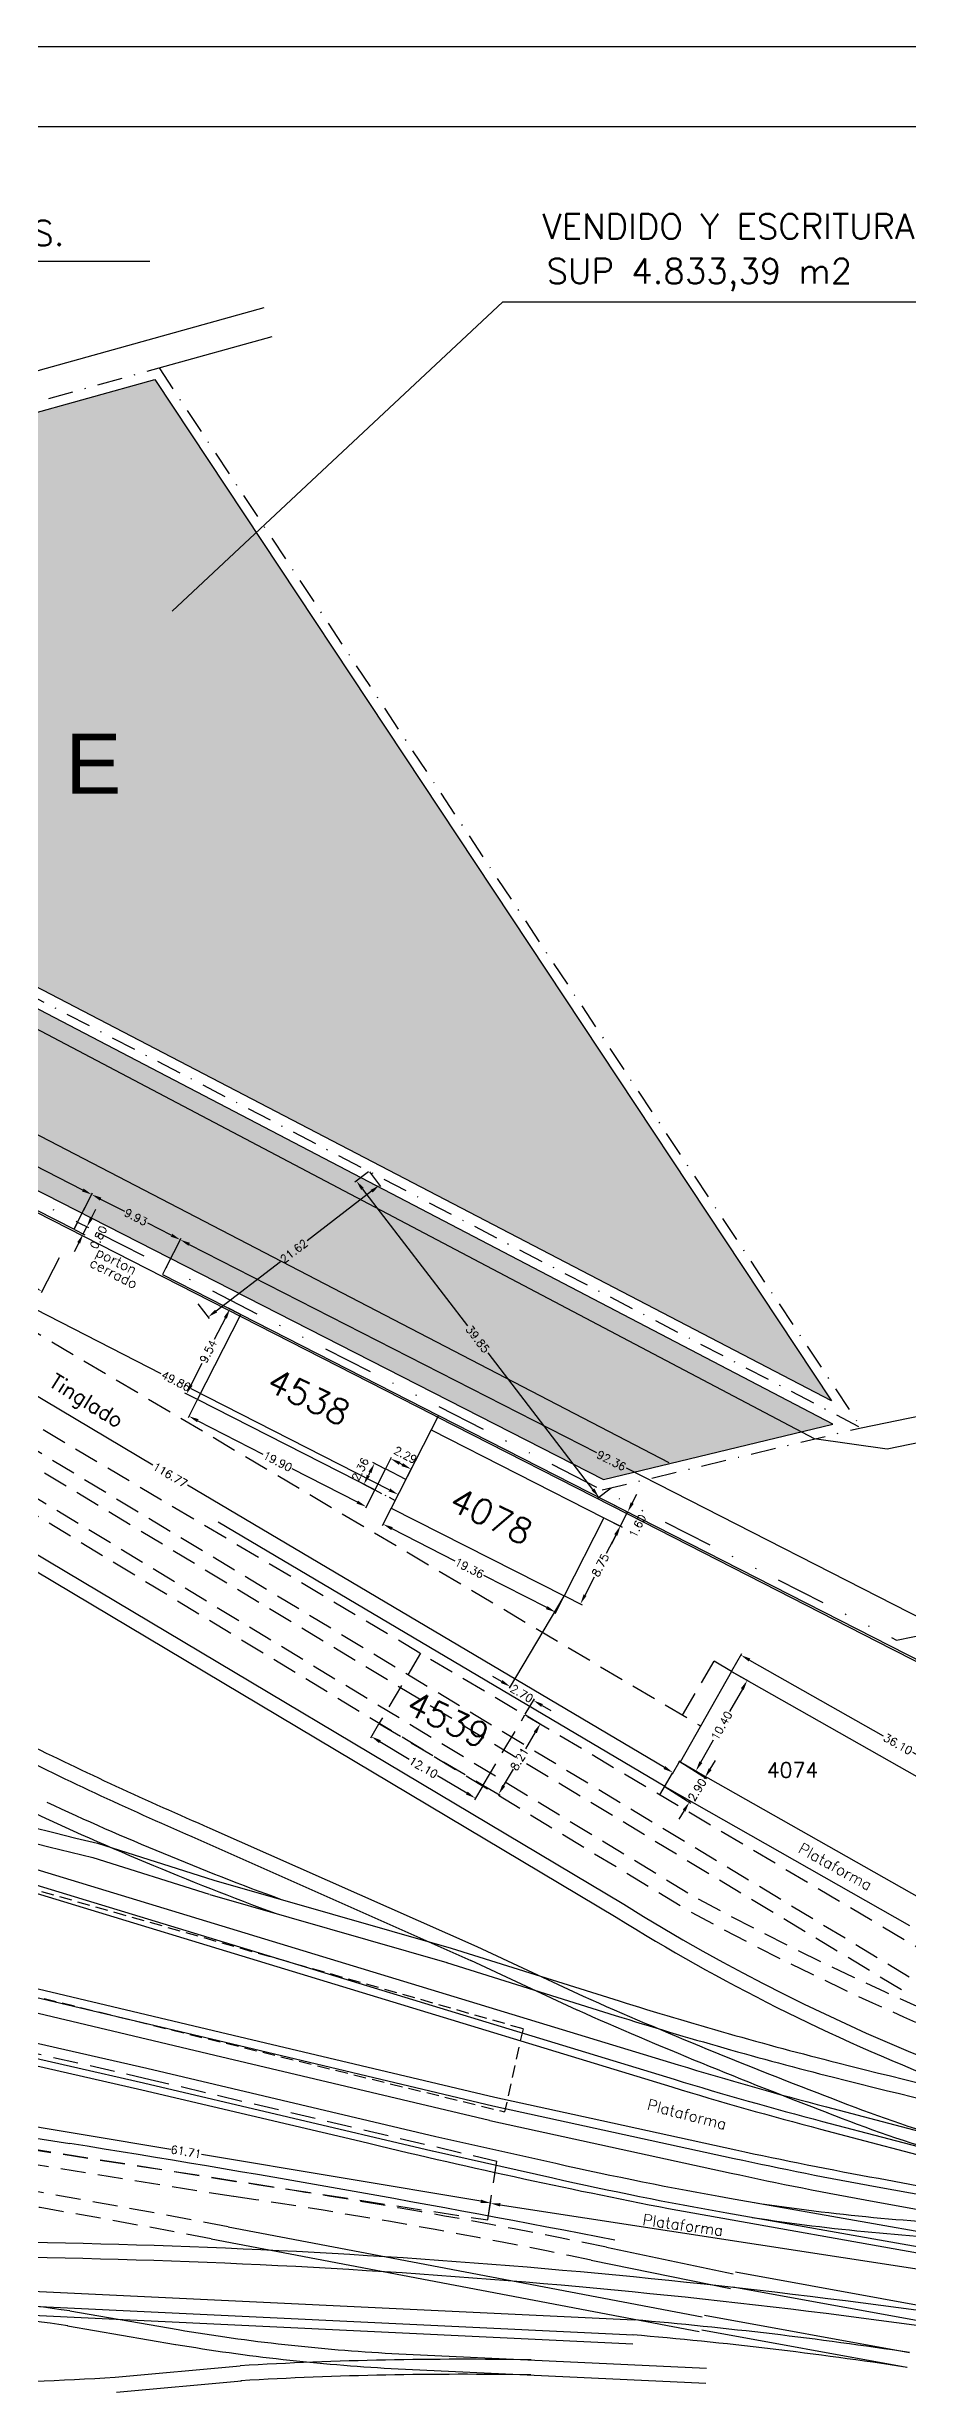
# Model space of a CAD drawing. Header units: metres. Extents: x -2640 to -492, y 2614 to 2999.
# Drawn here: x -1813.8 to -1727.9, y 2764.6 to 2998.5 of the extents above; entities that cross this region are included whole.
import ezdxf

# ---------------------------------------------------------------- set-up
doc = ezdxf.new("R2010")
doc.units = ezdxf.units.M
doc.header["$LTSCALE"] = 10
doc.header["$MEASUREMENT"] = 0
for name, pattern in [('DASHDOT2', [0.5, 0.25, -0.125, 0, -0.125]), ('DIVIDE', [1.25, 0.5, -0.25, 0, -0.25, 0, -0.25]), ('HIDDEN', [0.375, 0.25, -0.125])]:
    doc.linetypes.add(name, pattern=pattern)
doc.layers.get('DEFPOINTS').update_dxf_attribs({"linetype": 'CONTINUOUS'})
for name, color, linetype in [('CALLES', 2, 'CONTINUOUS'), ('COTAS', 2, 'CONTINUOUS'), ('EDIFICIOS', 4, 'CONTINUOUS'), ('LIMITE', 2, 'DASHDOT2'), ('LINE_02', 2, 'CONTINUOUS'), ('LINEA_02', 2, 'CONTINUOUS'), ('PERMUTA', 130, 'CONTINUOUS'), ('PROYEC', 2, 'HIDDEN'), ('RECUADRO', 9, 'CONTINUOUS'), ('RECUADRO2', 2, 'CONTINUOUS'), ('TEXT-02', 2, 'CONTINUOUS'), ('TEXT-03', 3, 'CONTINUOUS'), ('Titulo (Solo límites)', 102, 'DIVIDE'), ('TMR', 220, 'CONTINUOUS'), ('VENDIDO', 130, 'CONTINUOUS'), ('VIAS', 1, 'CONTINUOUS')]:
    doc.layers.add(name, color=color, linetype=linetype)
doc.styles.add('ROMANS', font='romans.shx')
doc.styles.add('SANSSERIF', font='sas_____.pfb', dxfattribs={"width": 1.5, "height": 2.5})
doc.dimstyles.new('CHICAS', dxfattribs={"dimtxt": 0.8, "dimasz": 1, "dimexe": 0.18, "dimexo": 0.0625, "dimgap": 0.09, "dimtad": 0, "dimzin": 0, "dimdsep": 46, "dimtxsty": 'ROMANS', "dimcen": 0.09, "dimclrd": 1, "dimclre": 1, "dimclrt": 7, "dimadec": 0, "dimazin": 0, "dimtfac": 1, "dimtmove": 2, "dimatfit": 3, "dimfxl": 0, "dimtolj": 1, "dimtzin": 0, "dimarcsym": 0})
pattern_1 = [(0, (-2264.68, 1649.6632), (0.625, 1.25), [0, -1.25])]

# ---------------------------------------------------------------- blocks, each defined once
blk = doc.blocks.new('*D135')
at = {"layer": 'COTAS', "color": 1, "lineweight": -2}
for p, q in [((-1781.61, 2886.07), (-1780.48, 2884.6)), ((-1781.38, 2884.14), (-1787.81, 2879.18)), ((-1796.92, 2872.17), (-1790.49, 2877.12)), ((-1798.74, 2872.88), (-1797.61, 2871.41))]:
    blk.add_line(p, q, dxfattribs=at)
at = {"layer": 'COTAS', "color": 1}
for points in [[(-1781.48, 2884.27), (-1781.28, 2884), (-1780.59, 2884.75)], [(-1797.03, 2872.3), (-1796.82, 2872.03), (-1797.72, 2871.56)]]:
    blk.add_solid(points, dxfattribs=at)
at = {"layer": 'DEFPOINTS', "color": 0}
for p in [(-1781.65, 2886.12), (-1780.59, 2884.75), (-1798.78, 2872.93)]:
    blk.add_point(p, dxfattribs=at)
at = {"layer": 'COTAS', "color": 7, "insert": (-1789.15, 2878.15), "char_height": 0.8, "attachment_point": 5, "rotation": 37.5937, "style": 'ROMANS'}
blk.add_mtext('\\A1;21.62', dxfattribs=at)
blk = doc.blocks.new('*D136')
at = {"layer": 'COTAS', "color": 1, "lineweight": -2}
for p, q in [((-1781.7, 2886.08), (-1783.05, 2885.05)), ((-1782.3, 2884.36), (-1771.81, 2870.69)), ((-1759.27, 2854.33), (-1769.75, 2868)), ((-1757.45, 2854.46), (-1758.8, 2853.42))]:
    blk.add_line(p, q, dxfattribs=at)
at = {"layer": 'COTAS', "color": 1}
for points in [[(-1782.16, 2884.47), (-1782.43, 2884.26), (-1782.9, 2885.16)], [(-1759.13, 2854.43), (-1759.4, 2854.23), (-1758.66, 2853.53)]]:
    blk.add_solid(points, dxfattribs=at)
at = {"layer": 'DEFPOINTS', "color": 0}
for p in [(-1782.9, 2885.16), (-1781.65, 2886.12), (-1757.4, 2854.5)]:
    blk.add_point(p, dxfattribs=at)
at = {"layer": 'COTAS', "color": 7, "insert": (-1770.78, 2869.35), "char_height": 0.8, "attachment_point": 5, "rotation": 307.4784, "style": 'ROMANS'}
blk.add_mtext('\\A1;39.85', dxfattribs=at)
blk = doc.blocks.new('*D401')
at = {"layer": 'COTAS', "color": 1, "lineweight": -2}
for p, q in [((-1745.37, 2836.1), (-1743.69, 2835.15)), ((-1744.34, 2834.36), (-1745.61, 2832.13)), ((-1748.48, 2827.06), (-1747.22, 2829.29)), ((-1750.5, 2827.05), (-1748.82, 2826.1))]:
    blk.add_line(p, q, dxfattribs=at)
at = {"layer": 'COTAS', "color": 1}
for points in [[(-1744.49, 2834.45), (-1744.2, 2834.28), (-1743.85, 2835.23)], [(-1748.63, 2827.14), (-1748.34, 2826.98), (-1748.98, 2826.19)]]:
    blk.add_solid(points, dxfattribs=at)
at = {"layer": 'DEFPOINTS', "color": 0}
for p in [(-1745.42, 2836.13), (-1750.55, 2827.08), (-1748.98, 2826.19)]:
    blk.add_point(p, dxfattribs=at)
at = {"layer": 'COTAS', "color": 7, "insert": (-1746.41, 2830.71), "char_height": 0.8, "attachment_point": 5, "rotation": 60.4456, "style": 'ROMANS'}
blk.add_mtext('\\A1;10.40', dxfattribs=at)
blk = doc.blocks.new('*D402')
at = {"layer": 'COTAS', "color": 1, "lineweight": -2}
for p, q in [((-1745.39, 2836.18), (-1744.4, 2837.92)), ((-1743.62, 2837.27), (-1730.26, 2829.7)), ((-1713.96, 2820.45), (-1727.32, 2828.03)), ((-1713.99, 2818.37), (-1713, 2820.12))]:
    blk.add_line(p, q, dxfattribs=at)
at = {"layer": 'COTAS', "color": 1}
for points in [[(-1743.54, 2837.42), (-1743.7, 2837.13), (-1744.49, 2837.77)], [(-1713.88, 2820.6), (-1714.04, 2820.31), (-1713.09, 2819.96)]]:
    blk.add_solid(points, dxfattribs=at)
at = {"layer": 'DEFPOINTS', "color": 0}
for p in [(-1745.42, 2836.13), (-1744.49, 2837.77), (-1714.02, 2818.32)]:
    blk.add_point(p, dxfattribs=at)
at = {"layer": 'COTAS', "color": 7, "insert": (-1728.79, 2828.86), "char_height": 0.8, "attachment_point": 5, "rotation": 330.4456, "style": 'ROMANS'}
blk.add_mtext('\\A1;36.10', dxfattribs=at)
blk = doc.blocks.new('*D403')
at = {"layer": 'COTAS', "color": 1, "lineweight": -2}
for p, q in [((-1750.5, 2827.05), (-1747.93, 2825.43)), ((-1747.55, 2826.37), (-1747.01, 2827.22)), ((-1752.04, 2824.59), (-1749.47, 2822.97)), ((-1748.08, 2825.53), (-1748.16, 2825.4)), ((-1750.16, 2822.22), (-1750.69, 2821.38)), ((-1749.63, 2823.07), (-1749.55, 2823.19))]:
    blk.add_line(p, q, dxfattribs=at)
at = {"layer": 'COTAS', "color": 1}
for points in [[(-1747.69, 2826.46), (-1747.41, 2826.28), (-1748.08, 2825.53)], [(-1750.3, 2822.31), (-1750.02, 2822.13), (-1749.63, 2823.07)]]:
    blk.add_solid(points, dxfattribs=at)
at = {"layer": 'DEFPOINTS', "color": 0}
for p in [(-1750.55, 2827.08), (-1752.1, 2824.62), (-1749.63, 2823.07)]:
    blk.add_point(p, dxfattribs=at)
at = {"layer": 'COTAS', "color": 7, "insert": (-1748.85, 2824.3), "char_height": 0.8, "attachment_point": 5, "rotation": 57.8125, "style": 'ROMANS'}
blk.add_mtext('\\A1;2.90', dxfattribs=at)
blk = doc.blocks.new('*D406')
at = {"layer": 'COTAS', "color": 1, "lineweight": -2}
for p, q in [((-1851.04, 2886.7), (-1851.83, 2885.37)), ((-1850.88, 2885.01), (-1803.24, 2856.8)), ((-1752.13, 2826.53), (-1799.77, 2854.74)), ((-1750.57, 2827.19), (-1751.36, 2825.86))]:
    blk.add_line(p, q, dxfattribs=at)
at = {"layer": 'COTAS', "color": 1}
for points in [[(-1850.8, 2885.16), (-1850.97, 2884.87), (-1851.74, 2885.52)], [(-1752.05, 2826.67), (-1752.22, 2826.38), (-1751.27, 2826.02)]]:
    blk.add_solid(points, dxfattribs=at)
at = {"layer": 'DEFPOINTS', "color": 0}
for p in [(-1851.01, 2886.76), (-1750.54, 2827.25), (-1751.27, 2826.02)]:
    blk.add_point(p, dxfattribs=at)
at = {"layer": 'COTAS', "color": 7, "insert": (-1801.51, 2855.77), "char_height": 0.8, "attachment_point": 5, "rotation": 329.3617, "style": 'ROMANS'}
blk.add_mtext('\\A1;116.77', dxfattribs=at)
blk = doc.blocks.new('*D411')
at = {"layer": 'COTAS', "color": 1, "lineweight": -2}
for p, q in [((-1801.86, 2876.64), (-1800.42, 2879.45)), ((-1799.61, 2878.83), (-1758.91, 2858.01)), ((-1719.17, 2837.68), (-1755.9, 2856.47)), ((-1719.63, 2834.57), (-1718.2, 2837.38))]:
    blk.add_line(p, q, dxfattribs=at)
at = {"layer": 'COTAS', "color": 1}
for points in [[(-1799.54, 2878.98), (-1799.69, 2878.69), (-1800.5, 2879.29)], [(-1719.09, 2837.83), (-1719.25, 2837.53), (-1718.28, 2837.22)]]:
    blk.add_solid(points, dxfattribs=at)
at = {"layer": 'DEFPOINTS', "color": 0}
for p in [(-1800.5, 2879.29), (-1801.89, 2876.59), (-1719.66, 2834.52)]:
    blk.add_point(p, dxfattribs=at)
at = {"layer": 'COTAS', "color": 7, "insert": (-1757.42, 2857.21), "char_height": 0.8, "attachment_point": 5, "rotation": 332.9039, "style": 'ROMANS'}
blk.add_mtext('\\A1;92.36', dxfattribs=at)
blk = doc.blocks.new('*D412')
at = {"layer": 'COTAS', "color": 1, "lineweight": -2}
for p, q in [((-1757.39, 2852.89), (-1755.64, 2852)), ((-1756.52, 2850.65), (-1755.8, 2852.08)), ((-1755.34, 2852.97), (-1754.89, 2853.86)), ((-1758.12, 2851.47), (-1756.36, 2850.57)), ((-1756.98, 2849.76), (-1757.43, 2848.87))]:
    blk.add_line(p, q, dxfattribs=at)
at = {"layer": 'COTAS', "color": 1}
for points in [[(-1755.49, 2853.04), (-1755.19, 2852.89), (-1755.8, 2852.08)], [(-1757.13, 2849.84), (-1756.83, 2849.69), (-1756.52, 2850.65)]]:
    blk.add_solid(points, dxfattribs=at)
at = {"layer": 'DEFPOINTS', "color": 0}
for p in [(-1757.45, 2852.92), (-1755.8, 2852.08), (-1758.18, 2851.5)]:
    blk.add_point(p, dxfattribs=at)
at = {"layer": 'COTAS', "color": 7, "insert": (-1754.81, 2850.68), "char_height": 0.8, "attachment_point": 5, "rotation": 62.9427, "style": 'ROMANS'}
blk.add_mtext('\\A1;1.60', dxfattribs=at)
blk = doc.blocks.new('*D413')
at = {"layer": 'COTAS', "color": 1, "lineweight": -2}
for p, q in [((-1823.77, 2875.25), (-1823.05, 2876.66)), ((-1822.24, 2876.05), (-1802.43, 2865.93)), ((-1779.62, 2854.28), (-1799.42, 2864.4)), ((-1779.37, 2852.57), (-1778.64, 2853.98))]:
    blk.add_line(p, q, dxfattribs=at)
at = {"layer": 'COTAS', "color": 1}
for points in [[(-1822.16, 2876.2), (-1822.31, 2875.9), (-1823.13, 2876.5)], [(-1779.54, 2854.43), (-1779.69, 2854.13), (-1778.73, 2853.82)]]:
    blk.add_solid(points, dxfattribs=at)
at = {"layer": 'DEFPOINTS', "color": 0}
for p in [(-1823.8, 2875.19), (-1779.4, 2852.51), (-1778.73, 2853.82)]:
    blk.add_point(p, dxfattribs=at)
at = {"layer": 'COTAS', "color": 7, "insert": (-1800.93, 2865.16), "char_height": 0.8, "attachment_point": 5, "rotation": 332.9427, "style": 'ROMANS'}
blk.add_mtext('\\A1;49.86', dxfattribs=at)
blk = doc.blocks.new('*D414')
at = {"layer": 'COTAS', "color": 1, "lineweight": -2}
for p, q in [((-1758.12, 2851.47), (-1756.38, 2850.58)), ((-1756.99, 2849.77), (-1757.93, 2847.93)), ((-1760.06, 2843.76), (-1759.12, 2845.6)), ((-1762.1, 2843.68), (-1760.36, 2842.79))]:
    blk.add_line(p, q, dxfattribs=at)
at = {"layer": 'COTAS', "color": 1}
for points in [[(-1757.14, 2849.85), (-1756.85, 2849.69), (-1756.54, 2850.66)], [(-1760.21, 2843.83), (-1759.92, 2843.68), (-1760.52, 2842.87)]]:
    blk.add_solid(points, dxfattribs=at)
at = {"layer": 'DEFPOINTS', "color": 0}
for p in [(-1758.18, 2851.5), (-1756.54, 2850.66), (-1762.16, 2843.7)]:
    blk.add_point(p, dxfattribs=at)
at = {"layer": 'COTAS', "color": 7, "insert": (-1758.53, 2846.76), "char_height": 0.8, "attachment_point": 5, "rotation": 62.9427, "style": 'ROMANS'}
blk.add_mtext('\\A1;8.75', dxfattribs=at)
blk = doc.blocks.new('*D415')
at = {"layer": 'COTAS', "color": 1, "lineweight": -2}
for p, q in [((-1779.43, 2852.45), (-1780.32, 2850.7)), ((-1779.35, 2850.41), (-1773.07, 2847.2)), ((-1763.89, 2842.51), (-1770.16, 2845.72)), ((-1762.18, 2843.65), (-1763.08, 2841.89))]:
    blk.add_line(p, q, dxfattribs=at)
at = {"layer": 'COTAS', "color": 1}
for points in [[(-1779.27, 2850.56), (-1779.42, 2850.26), (-1780.24, 2850.86)], [(-1763.81, 2842.66), (-1763.96, 2842.36), (-1763, 2842.06)]]:
    blk.add_solid(points, dxfattribs=at)
at = {"layer": 'DEFPOINTS', "color": 0}
for p in [(-1779.4, 2852.51), (-1762.16, 2843.7), (-1763, 2842.06)]:
    blk.add_point(p, dxfattribs=at)
at = {"layer": 'COTAS', "color": 7, "insert": (-1771.62, 2846.46), "char_height": 0.8, "attachment_point": 5, "rotation": 332.9427, "style": 'ROMANS'}
blk.add_mtext('\\A1;19.36', dxfattribs=at)
blk = doc.blocks.new('*D416')
at = {"layer": 'COTAS', "color": 1, "lineweight": -2}
for p, q in [((-1811.07, 2880.31), (-1810.04, 2879.78)), ((-1810.7, 2881.02), (-1809.68, 2880.5)), ((-1810.2, 2879.87), (-1809.84, 2880.58)), ((-1809.38, 2881.47), (-1808.93, 2882.36)), ((-1810.65, 2878.98), (-1811.11, 2878.08))]:
    blk.add_line(p, q, dxfattribs=at)
at = {"layer": 'COTAS', "color": 1}
for points in [[(-1809.53, 2881.54), (-1809.23, 2881.39), (-1809.84, 2880.58)], [(-1810.8, 2879.05), (-1810.51, 2878.9), (-1810.2, 2879.87)]]:
    blk.add_solid(points, dxfattribs=at)
at = {"layer": 'DEFPOINTS', "color": 0}
for p in [(-1811.12, 2880.34), (-1810.76, 2881.05), (-1809.84, 2880.58)]:
    blk.add_point(p, dxfattribs=at)
at = {"layer": 'COTAS', "color": 7, "insert": (-1808.67, 2879.53), "char_height": 0.8, "attachment_point": 5, "rotation": 62.9427, "style": 'ROMANS'}
blk.add_mtext('\\A1;0.80', dxfattribs=at)
blk = doc.blocks.new('*D417')
at = {"layer": 'COTAS', "color": 1, "lineweight": -2}
for p, q in [((-1810.73, 2881.1), (-1809.27, 2883.97)), ((-1808.46, 2883.35), (-1806.09, 2882.15)), ((-1801.4, 2879.75), (-1803.76, 2880.95)), ((-1801.89, 2876.59), (-1800.42, 2879.45))]:
    blk.add_line(p, q, dxfattribs=at)
at = {"layer": 'COTAS', "color": 1}
for points in [[(-1808.38, 2883.5), (-1808.53, 2883.2), (-1809.35, 2883.81)], [(-1801.32, 2879.89), (-1801.47, 2879.6), (-1800.5, 2879.29)]]:
    blk.add_solid(points, dxfattribs=at)
at = {"layer": 'DEFPOINTS', "color": 0}
for p in [(-1810.76, 2881.05), (-1800.5, 2879.29), (-1801.91, 2876.53)]:
    blk.add_point(p, dxfattribs=at)
at = {"layer": 'COTAS', "color": 7, "insert": (-1804.93, 2881.55), "char_height": 0.8, "attachment_point": 5, "rotation": 332.9427, "style": 'ROMANS'}
blk.add_mtext('\\A1;9.93', dxfattribs=at)
blk = doc.blocks.new('*D418')
at = {"layer": 'COTAS', "color": 1, "lineweight": -2}
for p, q in [((-1820.52, 2881.61), (-1822.34, 2878.12)), ((-1821.37, 2877.82), (-1819.45, 2876.82)), ((-1815.21, 2874.6), (-1817.13, 2875.61)), ((-1812.59, 2877.47), (-1814.41, 2873.98))]:
    blk.add_line(p, q, dxfattribs=at)
at = {"layer": 'COTAS', "color": 1}
for points in [[(-1821.3, 2877.97), (-1821.45, 2877.67), (-1822.26, 2878.28)], [(-1815.14, 2874.75), (-1815.29, 2874.45), (-1814.33, 2874.14)]]:
    blk.add_solid(points, dxfattribs=at)
at = {"layer": 'DEFPOINTS', "color": 0}
for p in [(-1820.49, 2881.66), (-1812.56, 2877.52), (-1814.33, 2874.14)]:
    blk.add_point(p, dxfattribs=at)
at = {"layer": 'COTAS', "color": 7, "insert": (-1818.29, 2876.21), "char_height": 0.8, "attachment_point": 5, "rotation": 332.4189, "style": 'ROMANS'}
blk.add_mtext('\\A1;8.95', dxfattribs=at)
blk = doc.blocks.new('*D421')
at = {"layer": 'COTAS', "color": 1, "lineweight": -2}
for p, q in [((-1891.44, 2921.43), (-1889.61, 2925.01)), ((-1888.8, 2924.39), (-1851.03, 2905.1)), ((-1810.24, 2884.26), (-1848.02, 2903.56)), ((-1811.09, 2880.39), (-1809.27, 2883.97))]:
    blk.add_line(p, q, dxfattribs=at)
at = {"layer": 'COTAS', "color": 1}
for points in [[(-1888.73, 2924.54), (-1888.88, 2924.24), (-1889.69, 2924.85)], [(-1810.16, 2884.41), (-1810.31, 2884.11), (-1809.35, 2883.81)]]:
    blk.add_solid(points, dxfattribs=at)
at = {"layer": 'DEFPOINTS', "color": 0}
for p in [(-1891.47, 2921.38), (-1809.35, 2883.81), (-1811.12, 2880.34)]:
    blk.add_point(p, dxfattribs=at)
at = {"layer": 'COTAS', "color": 7, "insert": (-1849.52, 2904.33), "char_height": 0.8, "attachment_point": 5, "rotation": 332.9427, "style": 'ROMANS'}
blk.add_mtext('\\A1;90.22', dxfattribs=at)
blk = doc.blocks.new('*D524')
at = {"layer": 'COTAS', "color": 1, "lineweight": -2}
for p, q in [((-1780.68, 2830.87), (-1781.51, 2829.47)), ((-1780.56, 2829.12), (-1777.62, 2827.37)), ((-1771.87, 2823.97), (-1774.81, 2825.71)), ((-1770.27, 2824.7), (-1771.1, 2823.3))]:
    blk.add_line(p, q, dxfattribs=at)
at = {"layer": 'COTAS', "color": 1}
for points in [[(-1780.47, 2829.26), (-1780.64, 2828.97), (-1781.42, 2829.63)], [(-1771.78, 2824.11), (-1771.95, 2823.83), (-1771.01, 2823.46)]]:
    blk.add_solid(points, dxfattribs=at)
at = {"layer": 'DEFPOINTS', "color": 0}
for p in [(-1780.65, 2830.92), (-1770.24, 2824.76), (-1771.01, 2823.46)]:
    blk.add_point(p, dxfattribs=at)
at = {"layer": 'COTAS', "color": 7, "insert": (-1776.21, 2826.54), "char_height": 0.8, "attachment_point": 5, "rotation": 329.3617, "style": 'ROMANS'}
blk.add_mtext('\\A1;12.10', dxfattribs=at)
blk = doc.blocks.new('*D525')
at = {"layer": 'COTAS', "color": 1, "lineweight": -2}
for p, q in [((-1766, 2831.79), (-1764.36, 2830.81)), ((-1765.03, 2830.05), (-1766, 2828.4)), ((-1768.19, 2824.71), (-1767.22, 2826.35)), ((-1770.19, 2824.73), (-1768.54, 2823.75))]:
    blk.add_line(p, q, dxfattribs=at)
at = {"layer": 'COTAS', "color": 1}
for points in [[(-1765.17, 2830.13), (-1764.88, 2829.96), (-1764.52, 2830.91)], [(-1768.33, 2824.79), (-1768.05, 2824.62), (-1768.7, 2823.85)]]:
    blk.add_solid(points, dxfattribs=at)
at = {"layer": 'DEFPOINTS', "color": 0}
for p in [(-1766.06, 2831.82), (-1764.52, 2830.91), (-1770.24, 2824.76)]:
    blk.add_point(p, dxfattribs=at)
at = {"layer": 'COTAS', "color": 7, "insert": (-1766.61, 2827.38), "char_height": 0.8, "attachment_point": 5, "rotation": 59.3617, "style": 'ROMANS'}
blk.add_mtext('\\A1;8.21', dxfattribs=at)
blk = doc.blocks.new('*D526')
at = {"layer": 'COTAS', "color": 1, "lineweight": -2}
for p, q in [((-1762.19, 2843.65), (-1767.63, 2834.46)), ((-1768.4, 2835.13), (-1769.26, 2835.64)), ((-1767.54, 2834.62), (-1767.5, 2834.6)), ((-1766.04, 2831.85), (-1765.12, 2833.4)), ((-1765.21, 2833.24), (-1765.25, 2833.26)), ((-1764.35, 2832.73), (-1763.49, 2832.22))]:
    blk.add_line(p, q, dxfattribs=at)
at = {"layer": 'COTAS', "color": 1}
for points in [[(-1768.31, 2835.27), (-1768.48, 2834.98), (-1767.54, 2834.62)], [(-1764.27, 2832.87), (-1764.44, 2832.59), (-1765.21, 2833.24)]]:
    blk.add_solid(points, dxfattribs=at)
at = {"layer": 'DEFPOINTS', "color": 0}
for p in [(-1762.16, 2843.7), (-1766.07, 2831.8), (-1765.21, 2833.24)]:
    blk.add_point(p, dxfattribs=at)
at = {"layer": 'COTAS', "color": 7, "insert": (-1766.38, 2833.93), "char_height": 0.8, "attachment_point": 5, "rotation": 329.3617, "style": 'ROMANS'}
blk.add_mtext('\\A1;2.70', dxfattribs=at)
blk = doc.blocks.new('*D527')
at = {"layer": 'COTAS', "color": 1, "lineweight": -2}
for p, q in [((-1795.99, 2871.49), (-1797.1, 2869.31)), ((-1794.51, 2871.85), (-1795.7, 2872.46)), ((-1799.42, 2864.77), (-1798.31, 2866.95)), ((-1798.85, 2863.35), (-1800.04, 2863.96))]:
    blk.add_line(p, q, dxfattribs=at)
at = {"layer": 'COTAS', "color": 1}
for points in [[(-1796.14, 2871.56), (-1795.84, 2871.41), (-1795.54, 2872.38)], [(-1799.57, 2864.85), (-1799.27, 2864.69), (-1799.88, 2863.88)]]:
    blk.add_solid(points, dxfattribs=at)
at = {"layer": 'DEFPOINTS', "color": 0}
for p in [(-1794.45, 2871.82), (-1799.88, 2863.88), (-1798.79, 2863.33)]:
    blk.add_point(p, dxfattribs=at)
at = {"layer": 'COTAS', "color": 7, "insert": (-1797.71, 2868.13), "char_height": 0.8, "attachment_point": 5, "rotation": 62.9427, "style": 'ROMANS'}
blk.add_mtext('\\A1;9.54', dxfattribs=at)
blk = doc.blocks.new('*D528')
at = {"layer": 'COTAS', "color": 1, "lineweight": -2}
for p, q in [((-1798.82, 2863.27), (-1799.73, 2861.49)), ((-1798.75, 2861.2), (-1792.24, 2857.87)), ((-1782.81, 2853.06), (-1789.33, 2856.38)), ((-1781.1, 2854.22), (-1782, 2852.44))]:
    blk.add_line(p, q, dxfattribs=at)
at = {"layer": 'COTAS', "color": 1}
for points in [[(-1798.68, 2861.35), (-1798.83, 2861.05), (-1799.64, 2861.65)], [(-1782.74, 2853.2), (-1782.89, 2852.91), (-1781.92, 2852.6)]]:
    blk.add_solid(points, dxfattribs=at)
at = {"layer": 'DEFPOINTS', "color": 0}
for p in [(-1798.79, 2863.33), (-1781.92, 2852.6), (-1781.07, 2854.27)]:
    blk.add_point(p, dxfattribs=at)
at = {"layer": 'COTAS', "color": 7, "insert": (-1790.78, 2857.13), "char_height": 0.8, "attachment_point": 5, "rotation": 332.9427, "style": 'ROMANS'}
blk.add_mtext('\\A1;19.90', dxfattribs=at)
blk = doc.blocks.new('*D529')
at = {"layer": 'COTAS', "color": 1, "lineweight": -2}
for p, q in [((-1780.05, 2856.4), (-1781.25, 2857.02)), ((-1781.12, 2854.3), (-1782.32, 2854.92)), ((-1781.55, 2856.04), (-1781.71, 2855.72))]:
    blk.add_line(p, q, dxfattribs=at)
at = {"layer": 'COTAS', "color": 1}
for points in [[(-1781.69, 2856.12), (-1781.4, 2855.97), (-1781.09, 2856.93)], [(-1781.86, 2855.8), (-1781.56, 2855.65), (-1782.16, 2854.83)]]:
    blk.add_solid(points, dxfattribs=at)
at = {"layer": 'DEFPOINTS', "color": 0}
for p in [(-1782.16, 2854.83), (-1779.99, 2856.37), (-1781.07, 2854.27)]:
    blk.add_point(p, dxfattribs=at)
at = {"layer": 'COTAS', "color": 7, "insert": (-1782.52, 2856.34), "char_height": 0.8, "attachment_point": 5, "rotation": 62.9427, "style": 'ROMANS'}
blk.add_mtext('\\A1;2.36', dxfattribs=at)
blk = doc.blocks.new('*D530')
at = {"layer": 'COTAS', "color": 1, "lineweight": -2}
for p, q in [((-1779.97, 2856.43), (-1779.39, 2857.56)), ((-1778.58, 2856.94), (-1778.32, 2856.81)), ((-1777.93, 2855.39), (-1777.35, 2856.52))]:
    blk.add_line(p, q, dxfattribs=at)
at = {"layer": 'COTAS', "color": 1}
for points in [[(-1778.51, 2857.09), (-1778.66, 2856.79), (-1779.47, 2857.4)], [(-1778.25, 2856.96), (-1778.4, 2856.66), (-1777.43, 2856.36)]]:
    blk.add_solid(points, dxfattribs=at)
at = {"layer": 'DEFPOINTS', "color": 0}
for p in [(-1779.99, 2856.37), (-1777.95, 2855.33), (-1777.43, 2856.36)]:
    blk.add_point(p, dxfattribs=at)
at = {"layer": 'COTAS', "color": 7, "insert": (-1778, 2857.77), "char_height": 0.8, "attachment_point": 5, "rotation": 332.9427, "style": 'ROMANS'}
blk.add_mtext('\\A1;2.29', dxfattribs=at)
blk = doc.blocks.new('*D564')
at = {"layer": 'COTAS', "color": 1, "lineweight": -2}
for p, q in [((-1769.7, 2781.76), (-1769.49, 2783.15)), ((-1768.53, 2782.82), (-1725.81, 2776.26)), ((-1672.96, 2768.15), (-1722.51, 2775.75)), ((-1672.16, 2766.79), (-1671.94, 2768.18))]:
    blk.add_line(p, q, dxfattribs=at)
at = {"layer": 'COTAS', "color": 1}
for points in [[(-1768.5, 2782.98), (-1768.56, 2782.65), (-1769.52, 2782.97)], [(-1672.93, 2768.32), (-1672.98, 2767.99), (-1671.97, 2768)]]:
    blk.add_solid(points, dxfattribs=at)
at = {"layer": 'DEFPOINTS', "color": 0}
for p in [(-1769.71, 2781.7), (-1671.97, 2768), (-1672.17, 2766.73)]:
    blk.add_point(p, dxfattribs=at)
at = {"layer": 'COTAS', "color": 7, "insert": (-1724.16, 2776.01), "char_height": 0.8, "attachment_point": 5, "rotation": 351.2757, "style": 'ROMANS'}
blk.add_mtext('\\A1;98.69', dxfattribs=at)
blk = doc.blocks.new('*D565')
at = {"layer": 'COTAS', "color": 1, "lineweight": -2}
for p, q in [((-1830.56, 2791.99), (-1830.32, 2793.41)), ((-1829.37, 2793.07), (-1801.46, 2788.38)), ((-1770.48, 2783.17), (-1798.39, 2787.86)), ((-1769.7, 2781.76), (-1769.46, 2783.18))]:
    blk.add_line(p, q, dxfattribs=at)
at = {"layer": 'COTAS', "color": 1}
for points in [[(-1829.34, 2793.23), (-1829.4, 2792.9), (-1830.35, 2793.23)], [(-1770.45, 2783.33), (-1770.51, 2783), (-1769.49, 2783)]]:
    blk.add_solid(points, dxfattribs=at)
at = {"layer": 'DEFPOINTS', "color": 0}
for p in [(-1830.57, 2791.93), (-1769.49, 2783), (-1769.71, 2781.7)]:
    blk.add_point(p, dxfattribs=at)
at = {"layer": 'COTAS', "color": 7, "insert": (-1799.92, 2788.12), "char_height": 0.8, "attachment_point": 5, "rotation": 350.4554, "style": 'ROMANS'}
blk.add_mtext('\\A1;61.71', dxfattribs=at)

msp = doc.modelspace()

# ---------------------------------------------------------------- hatches: boundary and pattern name
at = {"layer": 'PERMUTA'}
h = msp.add_hatch(dxfattribs=at)
h.set_pattern_fill('DOTS', color=256, scale=20, style=0)
h.set_pattern_definition(pattern_1)
h.paths.add_polyline_path([(-1758.208, 2855.331), (-1735.299, 2860.849), (-1884.875, 2939.007), (-1884.23, 2943.195), (-1887.414, 2942.308), (-1862.069, 2908.381)])
at = {"layer": 'VENDIDO'}
h = msp.add_hatch(dxfattribs=at)
h.set_pattern_fill('DOTS', color=256, scale=20, style=0)
h.set_pattern_definition(pattern_1)
h.paths.add_polyline_path([(-1883.404, 2940.266), (-1882.979, 2943.024), (-1866.608, 2947.584), (-1848.085, 2922.367), (-1824.565, 2939.646), (-1836.547, 2955.955), (-1803.061, 2965.281), (-1735.44, 2863.177)])

# ---------------------------------------------------------------- linework, layer by layer
at = {"layer": 'CALLES'}
for p, q in [((-1892.695, 2944.47), (-1792.129, 2972.478)), ((-1802.628, 2966.44), (-1791.324, 2969.588)), ((-1892.094, 2941.082), (-1737.156, 2859.412)), ((-1879.747, 2915.39), (-1811.121, 2880.337)), ((-1802.278, 2875.82), (-1794.45, 2871.821)), ((-1732.468, 2860.502), (-1672.298, 2872.841)), ((-1729.873, 2858.38), (-1669.05, 2870.999)), ((-1774.689, 2861.727), (-1720.027, 2833.807)), ((-1737.156, 2859.412), (-1729.873, 2858.38))]:
    msp.add_line(p, q, dxfattribs=at)
at = {"layer": 'COTAS'}
for p, q in [((-1810.757, 2881.049), (-1811.121, 2880.337)), ((-1801.914, 2876.532), (-1802.278, 2875.82)), ((-1730.724, 2785.464), (-1710.745, 2781.647))]:
    msp.add_line(p, q, dxfattribs=at)
msp.add_arc((-2058.826, 1236.028), 1572.477, 78.936668, 80.951574, dxfattribs=at)
at = {"layer": 'EDIFICIOS', "color": 4}
for p, q in [((-1775.417, 2860.303), (-1779.425, 2852.455)), ((-1758.175, 2851.496), (-1762.156, 2843.704))]:
    msp.add_line(p, q, dxfattribs=at)
at = {"layer": 'EDIFICIOS'}
for p, q in [((-1775.417, 2860.303), (-1758.175, 2851.496)), ((-1779.425, 2852.455), (-1762.156, 2843.704)), ((-1745.421, 2836.127), (-1750.55, 2827.08)), ((-1745.421, 2836.127), (-1714.018, 2818.321)), ((-1750.55, 2827.08), (-1719.147, 2809.274))]:
    msp.add_line(p, q, dxfattribs=at)
at = {"layer": 'EDIFICIOS', "color": 2}
for q in [(-1796.73, 2851.059), (-1727.624, 2810.746)]:
    msp.add_line((-1752.097, 2824.623), q, dxfattribs=at)
at = {"layer": 'EDIFICIOS'}
msp.add_lwpolyline([(-1777.955, 2855.333), (-1779.994, 2856.375), (-1781.068, 2854.273), (-1798.79, 2863.325), (-1794.45, 2871.821), (-1774.689, 2861.727), (-1775.417, 2860.303)], dxfattribs=at)
at = {"layer": 'LIMITE'}
for p, q in [((-1838.21, 2956.53), (-1802.628, 2966.44)), ((-1802.628, 2966.44), (-1732.468, 2860.502)), ((-1884.194, 2939.549), (-1732.468, 2860.502)), ((-1758.334, 2854.272), (-1732.468, 2860.502))]:
    msp.add_line(p, q, dxfattribs=at)
at = {"layer": 'LIMITE', "ltscale": 0.3}
msp.add_line((-1781.068, 2854.273), (-1779.028, 2853.232), dxfattribs=at)
at = {"layer": 'LINE_02', "color": 1}
msp.add_line((-1907.29, 2937.855), (-1751.668, 2857.034), dxfattribs=at)
at = {"layer": 'LINEA_02'}
for p, q in [((-1831.18, 2818.914), (-1751.391, 2794.597)), ((-1824.342, 2806.68), (-1796.495, 2800.08)), ((-1831.708, 2800.529), (-1804.34, 2794.321)), ((-1796.494, 2800.08), (-1769.063, 2793.573)), ((-1854.341, 2795.669), (-1811.524, 2788.937)), ((-1804.34, 2794.321), (-1782.495, 2789.162)), ((-1769.063, 2793.573), (-1759.446, 2791.471)), ((-1759.446, 2791.471), (-1744.986, 2788.31)), ((-1736.546, 2790.383), (-1723.091, 2786.843)), ((-1751.724, 2782.45), (-1675.458, 2768.863))]:
    msp.add_line(p, q, dxfattribs=at)
for centre, radius, start, end in [((-1634.546, 3177.987), 400.8, 253.05036, 255.25652), ((-1620.961, 3455.867), 685.995, 256.380397, 259.011093), ((-1659.76, 3178.235), 399.13, 257.67068, 259.75851)]:
    msp.add_arc(centre, radius, start, end, dxfattribs=at)
at = {"layer": 'PERMUTA'}
msp.add_lwpolyline([(-1758.208, 2855.331), (-1735.299, 2860.849), (-1884.875, 2939.007), (-1884.23, 2943.195), (-1887.414, 2942.308), (-1862.069, 2908.381)], close=True, dxfattribs=at)
at = {"layer": 'PROYEC'}
for p, q in [((-1852.071, 2892.032), (-1748.504, 2830.689)), ((-1856.147, 2885.148), (-1720.524, 2804.819)), ((-1750.327, 2831.769), (-1747.141, 2837.146)), ((-1745.421, 2836.127), (-1747.141, 2837.146)), ((-1752.581, 2823.806), (-1750.619, 2827.119)), ((-1831.463, 2801.704), (-1804.069, 2795.49)), ((-1804.069, 2795.49), (-1768.866, 2787.176)), ((-1827.037, 2790.161), (-1769.775, 2781.298)), ((-1769.775, 2781.298), (-1768.866, 2787.176))]:
    msp.add_line(p, q, dxfattribs=at)
at = {"layer": 'PROYEC', "ltscale": 0.5}
for p, q in [((-1766.254, 2800.412), (-1831.075, 2818.879)), ((-1857.807, 2814.2), (-1768.103, 2792.112)), ((-1766.254, 2800.412), (-1768.103, 2792.112))]:
    msp.add_line(p, q, dxfattribs=at)
at = {"layer": 'PROYEC'}
msp.add_lwpolyline([(-1776.482, 2837.962), (-1780.65, 2830.924), (-1770.239, 2824.758), (-1766.071, 2831.796)], dxfattribs=at)
at = {"layer": 'RECUADRO'}
msp.add_line((-753.099, 2990.544), (-2615.495, 2990.544), dxfattribs=at)
at = {"layer": 'RECUADRO2'}
for q in [(-2640.495, 2998.544), (-2632.002, 2998.544), (-2632.002, 2998.544)]:
    msp.add_line((-745.099, 2998.544), q, dxfattribs=at)
at = {"layer": 'TEXT-03'}
for p, q in [((-1865.745, 2977.102), (-1803.549, 2977.102)), ((-1801.319, 2942.14), (-1768.273, 2973.057)), ((-1768.273, 2973.057), (-1716.388, 2973.057))]:
    msp.add_line(p, q, dxfattribs=at)
at = {"layer": 'Titulo (Solo límites)'}
for p, q in [((-1899.086, 2926.166), (-1728.946, 2839.261)), ((-1728.946, 2839.261), (-1717.215, 2841.613))]:
    msp.add_line(p, q, dxfattribs=at)
at = {"layer": 'TMR'}
msp.add_lwpolyline([(-1710.095, 2828.578), (-1729.399, 2838.37), (-1740.798, 2844.192), (-1755.71, 2851.809), (-1774.795, 2861.557), (-1775.241, 2861.785), (-1879.838, 2915.212), (-1880.283, 2915.439), (-1899.541, 2925.276), (-1900.463, 2925.747), (-1908.717, 2929.963), (-1917.772, 2930.816), (-1922.335, 2929.551), (-1928.918, 2927.725), (-1950.277, 2921.802), (-2032.041, 2899.127), (-2034.392, 2898.475), (-2040.423, 2896.802), (-2078.183, 2886.33), (-2090.521, 2882.909), (-2100.931, 2880.022), (-2100.931, 2852.615), (-2110.61, 2852.615), (-2130.61, 2852.603)], dxfattribs=at)
at = {"layer": 'VENDIDO'}
msp.add_lwpolyline([(-1883.404, 2940.266), (-1882.979, 2943.024), (-1866.608, 2947.584), (-1848.085, 2922.367), (-1824.565, 2939.646), (-1836.547, 2955.955), (-1803.061, 2965.281), (-1735.44, 2863.177)], close=True, dxfattribs=at)
at = {"layer": 'VIAS', "color": 20, "linetype": 'HIDDEN'}
for p, q in [((-1862.22, 2885.04), (-1727.809, 2803.954)), ((-1861.445, 2886.324), (-1727.034, 2805.238)), ((-1836.055, 2864.586), (-1749.54, 2812.119)), ((-1835.278, 2865.868), (-1748.762, 2813.402)), ((-1827.243, 2788.827), (-1795.191, 2783.662)), ((-1827.014, 2790.309), (-1794.967, 2785.145))]:
    msp.add_line(p, q, dxfattribs=at)
at = {"layer": 'VIAS'}
for p, q in [((-1839.529, 2862.56), (-1756.168, 2812.856)), ((-1840.297, 2861.271), (-1756.936, 2811.567)), ((-1853.609, 2826.586), (-1751.158, 2795.362)), ((-1853.172, 2828.021), (-1750.748, 2796.806)), ((-1797.549, 2820.481), (-1770.856, 2808.623)), ((-1809.224, 2817.535), (-1797.603, 2813.852)), ((-1808.77, 2818.965), (-1797.15, 2815.282)), ((-1798.158, 2819.111), (-1771.465, 2807.252)), ((-1797.15, 2815.282), (-1773.451, 2808.475)), ((-1797.564, 2813.84), (-1773.865, 2807.033)), ((-1773.451, 2808.475), (-1756.638, 2803.192)), ((-1770.856, 2808.623), (-1760.244, 2803.672)), ((-1824.523, 2805.829), (-1796.695, 2799.233)), ((-1773.9, 2807.043), (-1757.047, 2801.749)), ((-1771.49, 2807.263), (-1760.878, 2802.312)), ((-1824.835, 2804.361), (-1797.041, 2797.774)), ((-1831.563, 2801.224), (-1804.173, 2795.011)), ((-1831.257, 2802.693), (-1803.842, 2796.474)), ((-1796.695, 2799.233), (-1769.256, 2792.724)), ((-1803.842, 2796.474), (-1774.977, 2789.657)), ((-1797.041, 2797.774), (-1769.603, 2791.265)), ((-1804.186, 2795.014), (-1775.322, 2788.197)), ((-1769.577, 2791.259), (-1745.465, 2785.989)), ((-1769.256, 2792.724), (-1745.172, 2787.46)), ((-1736.342, 2791.157), (-1723.066, 2787.663)), ((-1735.933, 2792.6), (-1722.685, 2789.114)), ((-1774.977, 2789.657), (-1762.976, 2786.966)), ((-1775.306, 2788.194), (-1763.272, 2785.495)), ((-1730.879, 2784.608), (-1712.32, 2781.255)), ((-1745.905, 2782.003), (-1677.135, 2769.884)), ((-1745.609, 2783.474), (-1677.135, 2771.374)), ((-1731.172, 2783.137), (-1712.586, 2779.779)), ((-1795.731, 2780.619), (-1748.366, 2771.616)), ((-1797.414, 2779.418), (-1748.646, 2770.142)), ((-1759.456, 2777.292), (-1745.508, 2774.451)), ((-1757.918, 2778.592), (-1745.251, 2775.929)), ((-1857.682, 2776.198), (-1755.156, 2771.311)), ((-1745.035, 2776.099), (-1711.14, 2769.918)), ((-1857.753, 2774.7), (-1755.227, 2769.812)), ((-1745.304, 2774.624), (-1711.409, 2768.442)), ((-1822.572, 2772.142), (-1755.269, 2768.933)), ((-1811.785, 2770.725), (-1800.967, 2768.863)), ((-1811.531, 2772.204), (-1800.712, 2770.341)), ((-1748.403, 2770.306), (-1727.915, 2766.57)), ((-1748.134, 2771.781), (-1727.646, 2768.046)), ((-1779.36, 2767.959), (-1747.923, 2766.491)), ((-1807.022, 2765.584), (-1794.53, 2766.728)), ((-1779.43, 2766.461), (-1747.993, 2764.993)), ((-1806.885, 2764.09), (-1794.393, 2765.234))]:
    msp.add_line(p, q, dxfattribs=at)
for centre, radius, start, end in [((-1749.19, 3076.034), 265.379, 241.26772, 256.92552), ((-1747.956, 3079.991), 268.017, 241.54489, 256.88509), ((-1642.391, 3180.363), 391.904, 243.67386, 246.67728), ((-1642.391, 3180.363), 393.404, 243.58718, 246.67728), ((-1687.351, 3094.833), 301.261, 244.55922, 249.89089), ((-1687.351, 3094.833), 299.761, 245.04186, 249.89089), ((-1652.428, 2978.81), 195.711, 237.99002, 259.40571), ((-1652.428, 2978.81), 197.211, 237.99002, 259.40571), ((-1562.243, 3250.566), 488.793, 246.10377, 249.26116), ((-1636.748, 3184.803), 400, 252.55887, 255.80925), ((-1562.243, 3250.566), 490.293, 246.10377, 249.26116), ((-1637.157, 3183.359), 400, 252.55887, 255.80532), ((-1634.136, 3179.43), 400, 253.05036, 255.25652), ((-1485.089, 3784.56), 1018.636, 255.809251, 260.691748), ((-1634.546, 3177.987), 400, 253.05036, 255.25652), ((-1485.089, 3784.56), 1020.136, 255.805316, 260.691748), ((-1687.451, 2912.741), 130.045, 248.13245, 259.58083), ((-1687.451, 2912.741), 128.545, 248.13245, 259.58083), ((-1675.452, 3177.273), 400, 257.36083, 259.89842), ((-1659.76, 3178.235), 400, 257.67068, 259.75851), ((-1675.748, 3175.802), 400, 257.36083, 259.89842), ((-1660.053, 3176.764), 400, 257.67068, 259.75851), ((-1710.32, 2999.609), 219.048, 261.38758, 267.65132), ((-1710.32, 2999.609), 220.548, 261.38256, 267.65132), ((-1827.21, 2043.391), 734.24, 80.923116, 89.783574), ((-1827.21, 2043.391), 735.74, 80.923116, 89.783574), ((-1873.809, 2340.361), 436.31, 81.79366, 85.53836), ((-1873.809, 2340.361), 434.81, 81.79366, 85.53836), ((-1768.892, 2958.662), 190.99, 260.40945, 266.85816), ((-1791.11, 2350.839), 422.006, 81.35063, 85.11262), ((-1768.892, 2958.662), 192.49, 260.40945, 266.85816), ((-1791.11, 2350.839), 420.506, 81.35063, 85.11262), ((-1833.132, 3196.913), 432.119, 269.16482, 273.46412), ((-1772.299, 2382.743), 384.627, 88.98012, 93.31341), ((-1772.299, 2382.743), 383.127, 88.98012, 93.31341)]:
    msp.add_arc(centre, radius, start, end, dxfattribs=at)
at = {"layer": 'VIAS', "color": 20, "linetype": 'HIDDEN'}
for centre, radius, start, end in [((-1600.75, 3087.519), 311.525, 241.63291, 251.86886), ((-1607.194, 3073.924), 298.001, 241.48301, 251.88033), ((-2012.818, 1648.521), 1152.725, 79.144953, 82.045196), ((-2016.191, 1627.943), 1172.075, 79.242167, 81.961542), ((-1904.363, 2058.699), 734.637, 78.501459, 81.436185), ((-1886.184, 2169.742), 620.626, 78.217682, 81.569201)]:
    msp.add_arc(centre, radius, start, end, dxfattribs=at)

# ---------------------------------------------------------------- texts
at = {"layer": 'COTAS', "style": 'ROMANS'}
for s, height, rotation, p in [('porton', 1, 332.94267, (-1809.034, 2877.72)), ('cerrado', 1, 332.94267, (-1809.649, 2876.669)), ('Plataforma', 1.1, 331.08722, (-1738.857, 2818.106)), ('Plataforma', 1.1, 345.36231, (-1753.933, 2792.346)), ('Plataforma', 1.1, 351.95698, (-1754.359, 2780.813))]:
    msp.add_text(s, height=height, rotation=rotation, dxfattribs=at).set_placement(p)
at = {"layer": 'TEXT-02', "style": 'ROMANS'}
msp.add_text('Tinglado', height=1.5, rotation=328.26072, dxfattribs=at).set_placement((-1813.729, 2864.72))
at = {"layer": 'TEXT-03', "style": 'ROMANS'}
for s, p in [('A LA MUNICIPALIDAD DE BS. AS.', (-1865.745, 2978.671)), ('VENDIDO Y ESCRITURADO', (-1764.316, 2979.339)), ('SUP 4.833,39 m2', (-1763.906, 2974.871))]:
    msp.add_text(s, height=2.5, dxfattribs=at).set_placement(p)
at = {"layer": 'TEXT-03', "color": 4, "style": 'ROMANS'}
for s, p in [('4538', (-1792.064, 2864.308)), ('4078', (-1773.825, 2852.397)), ('4539', (-1778.149, 2832.065))]:
    msp.add_text(s, height=2.5, rotation=334.27696, dxfattribs=at).set_placement(p)
msp.add_text('4074', height=1.5, dxfattribs=at).set_placement((-1741.895, 2825.526))
at = {"layer": 'VENDIDO', "style": 'SANSSERIF'}
msp.add_text('E', height=6, dxfattribs=at).set_placement((-1811.989, 2923.866))

# ---------------------------------------------------------------- dimensions: what is measured, and where the dimension line sits
at = {"layer": 'COTAS'}
for p1, p2, distance, picture, middle in [((-1891.467, 2921.376), (-1811.121, 2880.337), 3.898, '*D421', (-1849.521, 2904.328)), ((-1851.012, 2886.755), (-1750.542, 2827.247), -1.431, '*D406', (-1801.506, 2855.77)), ((-1798.777, 2872.933), (-1781.646, 2886.123), -1.737, '*D135', (-1789.151, 2878.152)), ((-1757.399, 2854.499), (-1781.646, 2886.123), 1.586, '*D136', (-1770.781, 2869.346)), ((-1810.757, 2881.049), (-1801.914, 2876.532), 3.098, '*D417', (-1804.926, 2881.55)), ((-1820.493, 2881.665), (-1812.56, 2877.521), -3.815, '*D418', (-1818.293, 2876.211)), ((-1811.121, 2880.337), (-1810.757, 2881.049), -1.034, '*D416', (-1808.669, 2879.533)), ((-1823.8, 2875.191), (-1779.397, 2852.51), 1.475, '*D413', (-1800.927, 2865.164)), ((-1794.45, 2871.821), (-1798.79, 2863.325), -1.22, '*D527', (-1797.706, 2868.128)), ((-1798.79, 2863.325), (-1781.068, 2854.273), -1.878, '*D528', (-1790.783, 2857.127)), ((-1779.994, 2856.375), (-1781.068, 2854.273), -1.231, '*D529', (-1782.518, 2856.339)), ((-1779.994, 2856.375), (-1777.955, 2855.333), 1.148, '*D530', (-1777.997, 2857.767)), ((-1779.397, 2852.51), (-1762.156, 2843.704), -1.851, '*D415', (-1771.618, 2846.458)), ((-1758.175, 2851.496), (-1757.448, 2852.921), -1.854, '*D412', (-1754.811, 2850.676)), ((-1762.156, 2843.704), (-1758.175, 2851.496), -1.837, '*D414', (-1758.529, 2846.764)), ((-1745.421, 2836.127), (-1750.55, 2827.08), 1.809, '*D401', (-1746.412, 2830.711)), ((-1714.018, 2818.321), (-1745.421, 2836.127), -1.884, '*D402', (-1728.79, 2828.862)), ((-1770.239, 2824.758), (-1766.057, 2831.819), -1.79, '*D525', (-1766.608, 2827.376)), ((-1780.65, 2830.924), (-1770.239, 2824.758), -1.509, '*D524', (-1776.214, 2826.542)), ((-1750.55, 2827.08), (-1752.097, 2824.623), 2.919, '*D403', (-1748.853, 2824.297)), ((-1830.573, 2791.932), (-1769.713, 2781.699), 1.32, '*D565', (-1799.924, 2788.118))]:
    dim = msp.add_aligned_dim(p1=p1, p2=p2, distance=distance, dimstyle='CHICAS', dxfattribs=at)
    dim.commit()
    dim.dimension.update_dxf_attribs({"geometry": picture, "text_midpoint": middle})
for base, p1, p2, angle, picture, middle in [((-1800.503, 2879.29), (-1719.663, 2834.519), (-1801.886, 2876.588), 152.90389, '*D411', (-1757.423, 2857.211)), ((-1671.97, 2767.999), (-1769.713, 2781.699), (-1672.165, 2766.73), 351.27572, '*D564', (-1724.159, 2776.008))]:
    dim = msp.add_linear_dim(base=base, p1=p1, p2=p2, angle=angle, dimstyle='CHICAS', dxfattribs=at)
    dim.commit()
    dim.dimension.update_dxf_attribs({"geometry": picture, "text_midpoint": middle, "dimtype": 161})
dim = msp.add_linear_dim(base=(-1765.215, 2833.241), p1=(-1762.156, 2843.704), p2=(-1766.071, 2831.796), angle=329.36168, dimstyle='CHICAS', dxfattribs=at)
dim.commit()
dim.dimension.update_dxf_attribs({"geometry": '*D526', "text_midpoint": (-1766.376, 2833.929)})

doc.saveas('drawing.dxf')
